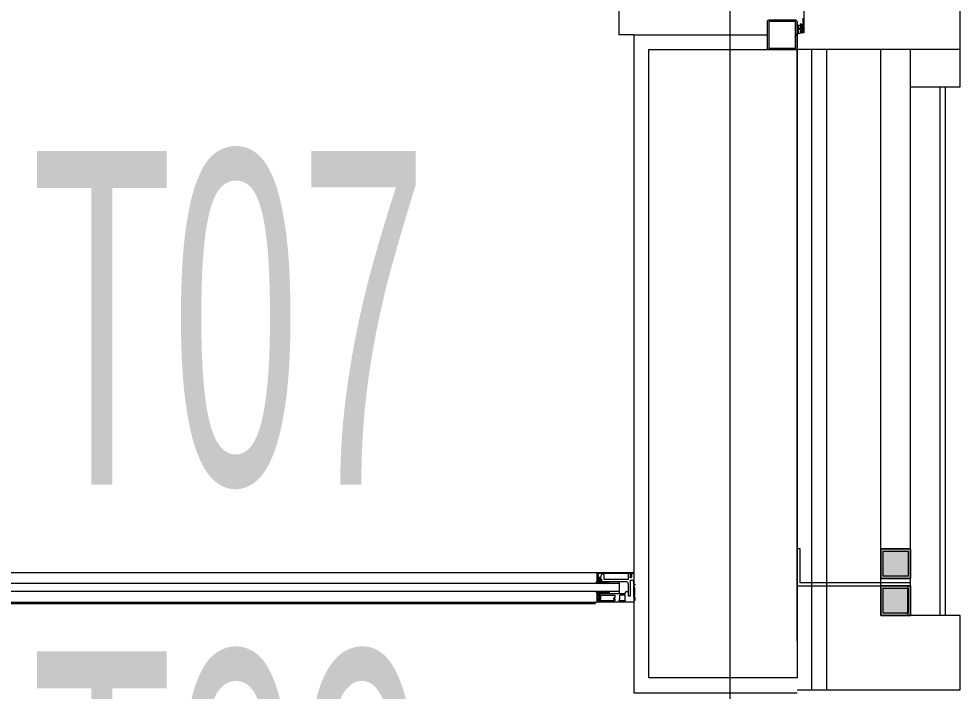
# Model space of a CAD drawing. Extents: x -9058 to 11890, y 0 to 4205.
# Drawn here: x 9750.1 to 9877.1, y 2309.3 to 2400 of the extents above; entities that cross this region are included whole.
import ezdxf
from ezdxf.enums import TextEntityAlignment as Align

# ---------------------------------------------------------------- set-up
doc = ezdxf.new("R2010")
doc.units = 0
doc.header["$MEASUREMENT"] = 0
doc.layers.get('0').update_dxf_attribs({"color": 9, "lineweight": 9})
for name, color, linetype, lineweight in [('06D', 9, 'Continuous', 9), ('10', 9, 'Continuous', 9), ('M-TEFRIS2-015', 129, 'Continuous', 9), ('M-TEFRIS2-015 @ 20', 129, 'Continuous', 9)]:
    doc.layers.add(name, color=color, linetype=linetype, lineweight=lineweight)
doc.styles.add('Arial', font='arial.ttf', dxfattribs={"height": 2.5})
doc.styles.add('MuuM_TEXT-STANDART', font='ARIALN.TTF')
pattern_1 = [(315, (17112.2689, -1688.45941), (-0.0883883476, -0.0883883476), []), (225, (17112.2689, -1688.45941), (-0.0883883476, 0.0883883476), [])]

# ---------------------------------------------------------------- blocks, each defined once
blk = doc.blocks.new('p-s-profil')
at = {"layer": '10'}
blk.add_lwpolyline([(9, 15.3), (4.6, 15.3), (4.6, 0.4), (0, 0.4), (0, 0), (5, 0), (5, 14.9), (9, 14.9), (9, 15.3)], dxfattribs=at)
blk.add_lwpolyline([(9, 15.3), (4.6, 15.3), (4.6, 0.4), (0, 0.4), (0, 0), (5, 0), (5, 14.9), (9, 14.9), (9, 15.3)], dxfattribs=at)
blk = doc.blocks.new('p-kutu_profil_40x40')
h = blk.add_hatch(color=256)
h.dxf.hatch_style = 1
h.paths.add_polyline_path([(0, 0), (4, 0), (4, 4), (0, 4)])
h = blk.add_hatch(color=255)
h.dxf.hatch_style = 1
h.paths.add_polyline_path([(0, 0), (4, 0), (4, 4), (0, 4)])
blk.add_lwpolyline([(0, 0), (4, 0), (4, 4), (0, 4)], close=True)
at = {"layer": '10'}
for points in [[(0, 4), (4, 4), (4, 0), (0, 0)], [(0, 4), (4, 4), (4, 0), (0, 0)], [(0, 0), (4, 0), (4, 4), (0, 4)], [(0.3, 3.7), (3.7, 3.7), (3.7, 0.3), (0.3, 0.3)], [(0.3, 3.7), (3.7, 3.7), (3.7, 0.3), (0.3, 0.3)]]:
    blk.add_lwpolyline(points, close=True, dxfattribs=at)
blk = doc.blocks.new('0a_roomno2')
blk.add_lwpolyline([(24, -5), (24, -16)])
at = {"style": 'Arial'}
blk.add_attdef('ODANO', (0, 1.505), '', height=3, dxfattribs=at)
blk.add_attdef('MEKANADI', text='', height=3, dxfattribs=at).set_placement((0.525, -4.75), align=Align.BOTTOM_LEFT)
at = {"style": 'MuuM_TEXT-STANDART', "width": 0.6}
for tag, p in [('YER01', (15, -7)), ('TAVAN01', (20.625, -7)), ('DUVAR01', (26.25, -7)), ('YER02', (15, -10.375)), ('TAVAN02', (20.625, -10.375)), ('DUVAR02', (26.25, -10.375)), ('YER03', (15, -13.75)), ('TAVAN03', (20.625, -13.75)), ('DUVAR03', (26.25, -13.75))]:
    blk.add_attdef(tag, text='', height=2.25, dxfattribs=at).set_placement(p, align=Align.MIDDLE_CENTER)
at = {"style": 'MuuM_TEXT-STANDART'}
blk.add_attdef('M2', text='', height=2.25, dxfattribs=at).set_placement((1.3231, -7.8046), align=Align.MIDDLE_LEFT)
at = {"style": 'MuuM_TEXT-STANDART', "width": 0.6}
blk.add_attdef('TEMIZTAVANYUKSEKLIGI', text='', height=2.25, dxfattribs=at).set_placement((2.7, -13.1619), align=Align.MIDDLE_LEFT)
blk = doc.blocks.new('*U681')
at = {"layer": 'M-TEFRIS2-015 @ 20'}
ref = blk.add_blockref('0a_roomno2', (9366, 2562.2), dxfattribs=dict(at, xscale=20, yscale=20, zscale=20))
ref.add_attrib('TAVAN02', 'T07', dxfattribs={"layer": '0', "height": 45, "style": 'MuuM_TEXT-STANDART', "width": 0.6}).set_placement((9778.5, 2359.7), align=Align.MIDDLE_CENTER)
ref.add_attrib('TAVAN03', 'T09', dxfattribs={"layer": '0', "height": 45, "style": 'MuuM_TEXT-STANDART', "width": 0.6}).set_placement((9778.5, 2292.2), align=Align.MIDDLE_CENTER)

msp = doc.modelspace()

# ---------------------------------------------------------------- hatches: boundary and pattern name
at = {"layer": 'M-TEFRIS2-015'}
h = msp.add_hatch(dxfattribs=at)
h.set_pattern_fill('NET', color=256, angle=405, style=0)
h.set_pattern_definition(pattern_1)
h.paths.add_polyline_path([(9828.55, 2324.21), (9828.49, 2324.21), (9828.45, 2324.32), (9828.45, 2324.36), (9828.47, 2324.36), (9828.47, 2324.49), (9828.18, 2324.49), (9828.18, 2324.36), (9828.22, 2324.36), (9828.17, 2324.21), (9828.09, 2324.22), (9827.92, 2323.85), (9828.02, 2323.85), (9828.02, 2323.89), (9828.19, 2324.08, 0.2599), (9828.26, 2323.85), (9828.51, 2323.85, 0.382682)])
h.paths.add_polyline_path([(9828.31, 2324.09), (9828.5, 2324.09, -2.16717)], flags=16)
h = msp.add_hatch(dxfattribs=at)
h.set_pattern_fill('NET', color=256, angle=405, style=0)
h.set_pattern_definition([(315, (17113.97888, -1692.18661), (-0.0883883476, -0.0883883476), []), (225, (17113.97888, -1692.18661), (-0.0883883476, 0.0883883476), [])])
h.paths.add_polyline_path([(9829.72, 2323.85), (9829.72, 2324.14), (9828.68, 2324.14), (9828.68, 2323.85)])
h = msp.add_hatch(dxfattribs=at)
h.set_pattern_fill('NET', color=256, angle=405, style=0)
h.set_pattern_definition(pattern_1)
h.paths.add_polyline_path([(9828.55, 2322.44), (9828.49, 2322.44), (9828.45, 2322.34), (9828.45, 2322.29), (9828.47, 2322.29), (9828.47, 2322.17), (9828.18, 2322.17), (9828.18, 2322.29), (9828.22, 2322.29), (9828.17, 2322.44), (9828.09, 2322.43), (9827.92, 2322.81), (9828.02, 2322.81), (9828.02, 2322.76), (9828.19, 2322.57, -0.2599), (9828.26, 2322.81), (9828.51, 2322.81, -0.382682)])
h.paths.add_polyline_path([(9828.31, 2322.57), (9828.5, 2322.57, 2.16717)], flags=16)
h = msp.add_hatch(dxfattribs=at)
h.set_pattern_fill('NET', color=256, angle=405, style=0)
h.set_pattern_definition([(315, (17120.48802, -1692.18661), (-0.0883883476, -0.0883883476), []), (225, (17120.48802, -1692.18661), (-0.0883883476, 0.0883883476), [])])
h.paths.add_polyline_path([(9829.72, 2322.49), (9829.72, 2322.81), (9828.68, 2322.81), (9828.68, 2322.49)])
h = msp.add_hatch(dxfattribs=at)
h.set_pattern_fill('NET', color=256, angle=405, style=0)
h.set_pattern_definition([(315, (17118.03198, -1713.23901), (-0.0883883476, -0.0883883476), []), (225, (17118.03198, -1713.23901), (-0.0883883476, 0.0883883476), [])])
h.paths.add_polyline_path([(9833.17, 2322.24), (9833.17, 2323.31), (9832.99, 2323.31), (9832.99, 2322.24)])

# ---------------------------------------------------------------- linework, layer by layer
at = {"layer": '06D'}
msp.add_lwpolyline([(9833.06, 2397.87), (9831.06, 2397.87), (9831.06, 2533.87), (9833.06, 2533.87)], dxfattribs=at)
at = {"layer": 'M-TEFRIS2-015'}
for p, q in [((9160.02, 2325.33), (9828.09, 2325.33)), ((9831.1, 2323.83), (9157.03, 2323.83)), ((9157.03, 2322.83), (9831.1, 2322.83)), ((9827.86, 2321.12), (7716.92, 2321.12)), ((9160.02, 2321.33), (9828.11, 2321.33))]:
    msp.add_line(p, q, dxfattribs=at)
for points in [[(9877.06, 2395.87), (9877.06, 2535.87)], [(9870.36, 2388.87), (9870.36, 2390.87), (9877.06, 2390.87), (9877.06, 2395.87), (9855.06, 2395.87), (9855.06, 2399.67)], [(9833.06, 2397.87), (9833.06, 2309.12), (9855.06, 2309.12)], [(9833.06, 2397.87), (9851.06, 2397.87)], [(9855.06, 2316.08), (9855.06, 2395.87)], [(9857.06, 2309.53), (9857.06, 2395.87)], [(9859.06, 2309.53), (9859.06, 2395.87)], [(9866.36, 2319.53), (9866.36, 2395.87)], [(9870.36, 2319.53), (9870.36, 2395.87)], [(9874.36, 2319.53), (9874.36, 2390.87)], [(9875.06, 2319.53), (9875.06, 2390.87)], [(9828.25, 2325.17), (9828.25, 2324.72), (9828.56, 2324.72), (9828.56, 2324.43), (9828.65, 2324.43), (9828.55, 2324.21), (9828.49, 2324.21), (9828.45, 2324.32), (9828.45, 2324.36), (9828.47, 2324.36), (9828.47, 2324.61), (9828.18, 2324.61), (9828.18, 2324.36), (9828.22, 2324.36), (9828.17, 2324.21), (9828.09, 2324.22), (9828.09, 2325.32), (9833.06, 2325.32)], [(9828.09, 2324.22), (9827.92, 2323.85)], [(9828.19, 2324.08), (9828.02, 2323.89), (9828.02, 2323.85)], [(9828.47, 2324.49), (9828.18, 2324.49)], [(9828.65, 2324.43), (9828.68, 2324.43), (9828.68, 2323.83)], [(9829.72, 2323.83), (9829.72, 2324.14)], [(9831.09, 2322.49), (9831.09, 2324.14)], [(9855.06, 2309.53), (9855.06, 2309.53), (9875.06, 2309.53), (9877.06, 2309.53), (9877.06, 2319.53), (9870.36, 2319.53), (9870.36, 2324.02)], [(9828.08, 2322.45), (9827.92, 2322.81)], [(9828.19, 2322.57), (9828.02, 2322.76), (9828.02, 2322.81)], [(9828.46, 2322.17), (9828.18, 2322.17)], [(9830.34, 2321.76), (9830.5, 2321.76), (9830.5, 2321.53), (9828.29, 2321.53), (9828.29, 2321.76), (9828.6, 2321.76), (9828.6, 2322.3), (9830.5, 2322.3)], [(9828.68, 2322.49), (9828.68, 2322.49), (9828.68, 2322.83)], [(9829.72, 2322.83), (9829.72, 2322.49)], [(9832.99, 2322.24), (9833.17, 2322.24), (9833.17, 2323.31)], [(9832.99, 2323.31), (9833.17, 2323.31)]]:
    msp.add_lwpolyline(points, dxfattribs=at)
for points in [[(9855.84, 2400.1), (9855.84, 2399.77), (9855.83, 2399.77), (9855.83, 2399.62), (9855.84, 2399.62), (9855.84, 2399.35), (9855.83, 2399.35), (9855.83, 2399.22), (9855.66, 2399.22, -0.414214), (9855.63, 2399.25), (9855.63, 2399.35), (9855.58, 2399.35, 0.414214), (9855.53, 2399.3), (9855.53, 2398.99, 0.414214), (9855.6, 2398.92), (9855.62, 2398.92, 0.414214), (9855.63, 2398.93), (9855.63, 2399.03, -0.414214), (9855.68, 2399.08), (9855.8, 2399.08, -0.414214), (9855.85, 2399.03), (9855.85, 2398.36, -0.414214), (9855.8, 2398.31), (9855.68, 2398.31, -0.414214), (9855.63, 2398.36), (9855.63, 2398.46, 0.414214), (9855.62, 2398.47), (9855.6, 2398.47, 0.414214), (9855.53, 2398.4), (9855.53, 2398.18, 0.414214), (9855.54, 2398.17), (9856.02, 2398.17, 0.414214), (9856.03, 2398.18), (9856.03, 2406.16, 0.414214)], [(9855.54, 2398.08, 0.220745), (9854.95, 2397.77, -0.651907), (9854.88, 2397.83, -0.176952), (9855.2, 2398.12, 0.281357), (9855.28, 2398.27), (9855.28, 2398.35), (9855.28, 2398.36), (9855.28, 2398.37), (9855.28, 2398.37), (9855.28, 2398.38), (9855.28, 2398.39), (9855.27, 2398.4), (9855.26, 2398.4), (9855.26, 2398.41), (9855.25, 2398.41), (9855.23, 2398.41), (9855.16, 2398.41), (9855.16, 2398.41), (9855.15, 2398.41), (9855.15, 2398.41), (9855.15, 2398.41), (9855.14, 2398.42), (9855.14, 2398.42), (9855.14, 2398.42), (9855.14, 2398.42), (9855.14, 2398.43), (9855.14, 2398.51), (9855.14, 2398.51), (9855.14, 2398.52), (9855.14, 2398.52), (9855.14, 2398.52), (9855.14, 2398.52), (9855.15, 2398.53), (9855.15, 2398.53), (9855.15, 2398.53), (9855.16, 2398.53), (9855.23, 2398.53), (9855.24, 2398.53), (9855.25, 2398.53), (9855.26, 2398.54), (9855.26, 2398.54), (9855.27, 2398.54), (9855.28, 2398.55), (9855.28, 2398.56), (9855.28, 2398.57), (9855.28, 2398.58), (9855.28, 2398.59), (9855.28, 2398.59), (9855.28, 2398.6), (9855.28, 2398.61), (9855.27, 2398.62), (9855.26, 2398.62), (9855.26, 2398.63), (9855.25, 2398.63), (9855.23, 2398.63), (9855.16, 2398.63), (9855.16, 2398.63), (9855.15, 2398.63), (9855.15, 2398.63), (9855.15, 2398.63), (9855.14, 2398.64), (9855.14, 2398.64), (9855.14, 2398.64), (9855.14, 2398.64), (9855.14, 2398.65), (9855.14, 2398.73), (9855.14, 2398.73), (9855.14, 2398.74), (9855.14, 2398.74), (9855.14, 2398.74), (9855.14, 2398.74), (9855.15, 2398.75), (9855.15, 2398.75), (9855.15, 2398.75), (9855.16, 2398.75), (9855.23, 2398.75), (9855.24, 2398.75), (9855.25, 2398.75), (9855.26, 2398.76), (9855.26, 2398.76), (9855.27, 2398.76), (9855.28, 2398.77), (9855.28, 2398.78), (9855.28, 2398.79), (9855.28, 2398.8), (9855.28, 2398.81), (9855.28, 2398.81), (9855.28, 2398.82), (9855.28, 2398.83), (9855.27, 2398.84), (9855.26, 2398.84), (9855.26, 2398.85), (9855.25, 2398.85), (9855.23, 2398.85), (9855.16, 2398.85), (9855.16, 2398.85), (9855.15, 2398.85), (9855.15, 2398.85), (9855.15, 2398.85), (9855.14, 2398.86), (9855.14, 2398.86), (9855.14, 2398.86), (9855.14, 2398.86), (9855.14, 2398.87), (9855.14, 2398.95), (9855.14, 2398.95), (9855.14, 2398.96), (9855.14, 2398.96), (9855.14, 2398.96), (9855.14, 2398.96), (9855.15, 2398.97), (9855.15, 2398.97), (9855.15, 2398.97), (9855.16, 2398.97), (9855.23, 2398.97), (9855.24, 2398.97), (9855.25, 2398.97), (9855.26, 2398.98), (9855.26, 2398.98), (9855.27, 2398.98), (9855.28, 2398.99), (9855.28, 2399), (9855.28, 2399.01), (9855.28, 2399.02), (9855.28, 2399.03), (9855.28, 2399.03), (9855.28, 2399.04), (9855.28, 2399.05), (9855.27, 2399.06), (9855.26, 2399.06), (9855.26, 2399.07), (9855.25, 2399.07), (9855.23, 2399.07), (9855.16, 2399.07), (9855.16, 2399.07), (9855.15, 2399.07), (9855.15, 2399.07), (9855.15, 2399.07), (9855.14, 2399.08), (9855.14, 2399.08), (9855.14, 2399.08), (9855.14, 2399.08), (9855.14, 2399.09), (9855.14, 2399.17), (9855.14, 2399.17), (9855.14, 2399.18), (9855.14, 2399.18), (9855.14, 2399.18), (9855.14, 2399.18), (9855.15, 2399.19), (9855.15, 2399.19), (9855.15, 2399.19), (9855.16, 2399.19), (9855.5, 2399.19, -0.414214), (9855.53, 2399.16), (9855.53, 2398.93, 0.414214), (9855.56, 2398.9), (9855.62, 2398.9, 0.291535), (9855.64, 2398.91), (9855.66, 2398.96, -0.613042), (9855.72, 2398.96), (9855.79, 2398.84, -0.127095), (9855.8, 2398.78), (9855.8, 2398.58, -0.127095), (9855.79, 2398.52), (9855.73, 2398.41, -0.585233), (9855.66, 2398.41), (9855.63, 2398.45, 0.167811), (9855.62, 2398.46), (9855.56, 2398.46, 0.414214), (9855.53, 2398.43), (9855.53, 2398.13), (9855.59, 2398.13, -0.394677), (9855.54, 2398.08)], [(9832.59, 2324.82), (9832.59, 2325.18), (9828.28, 2325.18), (9828.28, 2325.21, 0.561743), (9828.2, 2325.22, 0.595966), (9828.25, 2325.17, -2.204878)], [(9828.56, 2324.43), (9828.68, 2325.01, -0.833203), (9828.99, 2325, -0.447088)], [(9828.99, 2325), (9828.99, 2324.55, 0.414214), (9829.09, 2324.45), (9832.34, 2324.45), (9832.34, 2325.18)], [(9833.06, 2325.32), (9833.06, 2325.18), (9832.72, 2325.18), (9832.72, 2324.7, -1), (9832.51, 2324.7)], [(9832.51, 2324.7, -0.305404), (9832.59, 2324.82, -5.773092)], [(9828.5, 2324.09), (9828.31, 2324.09, 1)], [(9828.68, 2324.14), (9831.94, 2324.14, -0.414214), (9832.26, 2323.81), (9832.26, 2322.78)], [(9828.5, 2322.57), (9828.31, 2322.57, -1)], [(9830.5, 2322.3), (9830.5, 2321.88), (9830.34, 2321.88, 1), (9830.34, 2321.76, -1)]]:
    msp.add_lwpolyline(points, format="xyb", dxfattribs=at)
for points in [[(9851.26, 2395.87, -0.414214), (9851.06, 2396.07), (9851.06, 2399.67, -0.414214), (9851.26, 2399.87), (9854.86, 2399.87, -0.414214), (9855.06, 2399.67), (9855.06, 2396.07, -0.414214), (9854.86, 2395.87)], [(9855.67, 2398.59, -0.359904), (9855.64, 2398.57), (9855.46, 2398.57, -0.414214), (9855.43, 2398.6), (9855.43, 2398.8, -0.414214), (9855.46, 2398.83), (9855.64, 2398.83, -0.359904), (9855.67, 2398.81, -0.094739)]]:
    msp.add_lwpolyline(points, format="xyb", close=True, dxfattribs=at)
for points in [[(9851.26, 2396.07), (9854.86, 2396.07), (9854.86, 2399.67), (9851.26, 2399.67)], [(9855.06, 2395.87), (9855.06, 2311.12), (9835.06, 2311.12), (9835.06, 2395.87)], [(9832.99, 2324.3), (9832.99, 2323.78), (9833.17, 2323.78), (9833.17, 2323.64), (9832.99, 2323.64), (9832.99, 2322), (9833.17, 2322), (9833.17, 2321.56), (9833.04, 2321.56), (9833.04, 2321.32), (9828.08, 2321.32), (9828.08, 2322.45), (9828.18, 2322.45), (9828.23, 2322.27), (9828.18, 2322.27), (9828.18, 2321.89), (9828.46, 2321.89), (9828.46, 2322.44), (9828.61, 2322.44), (9828.65, 2322.49), (9831.89, 2322.49), (9831.96, 2322.78), (9832.26, 2322.78), (9832.26, 2322.18), (9832.59, 2322.18), (9832.59, 2324.3)], [(9831.14, 2322.34), (9831.82, 2322.34), (9831.82, 2321.64), (9831.89, 2321.61), (9831.89, 2321.52), (9831.08, 2321.52), (9831.08, 2321.66), (9831.14, 2321.72)]]:
    msp.add_lwpolyline(points, close=True, dxfattribs=at)
for centre, radius, start, end in [((9828.44, 2324.03), 0.253, 168.6676, 234.1258), ((9828.4, 2324.01), 0.125, 139.5402, 40.4598), ((9828.33, 2324.05), 0.273, 305.9738, 36.4289), ((9828.44, 2322.62), 0.253, 125.8742, 191.3324), ((9828.4, 2322.65), 0.125, 319.5402, 220.4598), ((9828.33, 2322.61), 0.273, 323.5711, 54.0262)]:
    msp.add_arc(centre, radius, start, end, dxfattribs=at)

# ---------------------------------------------------------------- block references
at = {"layer": 'M-TEFRIS2-015', "color": 6}
msp.add_blockref('*U681', (0, 0), dxfattribs=at)
at = {"layer": 'M-TEFRIS2-015', "rotation": 270}
for name, p in [('p-s-profil', (9855.06, 2328.53)), ('p-kutu_profil_40x40', (9866.36, 2328.53)), ('p-kutu_profil_40x40', (9866.36, 2323.53))]:
    msp.add_blockref(name, p, dxfattribs=at)

doc.saveas('drawing.dxf')
